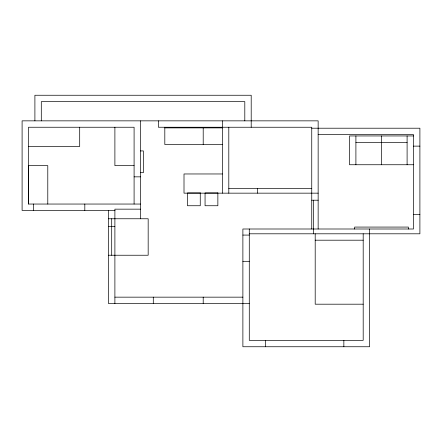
<?xml version="1.0" encoding="UTF-8"?>
<svg xmlns="http://www.w3.org/2000/svg" width="442" height="442" viewBox="0 0 442 442"><rect width="100%" height="100%" fill="white"/><g stroke="black" fill="none" stroke-linecap="round" stroke-linejoin="round"><path stroke-width="0.66" d="M164.811 127.887L222.403 127.887M311.748 128.208L419.9 128.208L419.9 233.801L249.282 233.801M318.146 134.606L413.502 134.606L413.502 229L242.885 229L242.885 346.749L369.589 346.749L369.589 229M413.502 135.948L349.506 135.948L349.506 164.744L413.502 164.744M355.904 142.346L407.099 142.346M222.403 144.528L164.811 144.528L164.811 127.246M413.502 146.125L419.9 146.125M28.498 146.446L79.693 146.446L79.693 127.246M140.49 150.926L143.368 150.926L143.368 172.684L140.49 172.684M134.092 165.645L114.892 165.645L114.892 127.246M222.403 173.966L184.005 173.966L184.005 193.16L318.146 193.16M134.092 176.844L140.49 176.844M228.801 188.364L311.748 188.364M311.748 200.204L318.146 200.204M140.49 204.044L28.498 204.044L28.498 127.246L134.092 127.246L134.092 204.044M140.49 209.16L114.892 209.16L114.892 303.555M115.058 210.442L22.1 210.442L22.1 120.848L318.146 120.848L318.146 229M413.502 214.602L419.9 214.602M108.494 218.762L148.169 218.762L148.169 255.238L108.494 255.238M108.494 226.442L114.892 226.442M242.885 235.078L249.282 235.078M315.196 240.199L363.191 240.199M242.885 261.316L249.282 261.316M114.892 297.157L242.885 297.157M249.282 303.555L108.494 303.555L108.494 210.442M363.191 304.195L315.196 304.195L315.196 233.801M408.38 229L408.38 227.077L354.628 227.077L354.628 229M407.099 135.948L407.099 164.744M381.501 135.948L381.501 164.744M363.191 233.801L363.191 340.351L249.282 340.351L249.282 229M355.904 135.948L355.904 164.744M343.854 340.351L343.854 346.749M313.35 200.204L313.35 233.801M311.748 228.978L311.748 127.246L158.407 127.246L158.407 120.848M265.598 340.351L265.598 346.749M257.603 188.364L257.603 193.16M251.2 127.246L251.2 95.251L34.901 95.251L34.901 120.848M244.802 120.848L244.802 101.649L41.299 101.649L41.299 120.848M228.801 127.246L228.801 193.16M222.403 120.848L222.403 193.16M203.204 127.887L203.204 144.528M203.204 297.157L203.204 303.555M153.291 297.157L153.291 303.555M140.49 120.848L140.49 218.762M111.693 218.762L111.693 255.238M84.814 204.044L84.814 210.442M47.786 204.044L47.786 165.645L28.586 165.645L28.586 204.044M33.62 204.044L33.62 210.442M200.259 192.939L187.463 192.939L187.463 205.74L200.259 205.74L200.259 192.939M217.862 192.939L205.06 192.939L205.06 205.74L217.862 205.74L217.862 192.939"/></g></svg>
